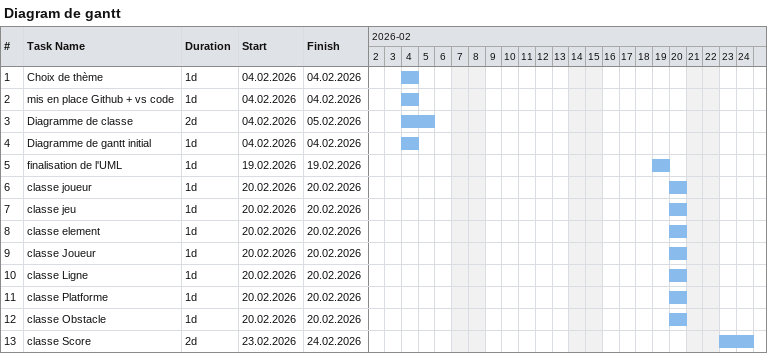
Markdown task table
Diagram de gantt

| ID | Task | Duration | Start | Finish |
|---|---|---|---|---|
| 1 | Choix de thème | 1d | 2026-02-04 | 2026-02-04 |
| 2 | mis en place Github + vs code | 1d | 2026-02-04 | 2026-02-04 |
| 3 | Diagramme de classe | 2d | 2026-02-04 | 2026-02-05 |
| 4 | Diagramme de gantt initial | 1d | 2026-02-04 | 2026-02-04 |
| 5 | finalisation de l'UML | 1d | 2026-02-19 | 2026-02-19 |
| 6 | classe joueur | 1d | 2026-02-20 | 2026-02-20 |
| 7 | classe jeu | 1d | 2026-02-20 | 2026-02-20 |
| 8 | classe element | 1d | 2026-02-20 | 2026-02-20 |
| 9 | classe Joueur | 1d | 2026-02-20 | 2026-02-20 |
| 10 | classe Ligne | 1d | 2026-02-20 | 2026-02-20 |
| 11 | classe Platforme | 1d | 2026-02-20 | 2026-02-20 |
| 12 | classe Obstacle | 1d | 2026-02-20 | 2026-02-20 |
| 13 | classe Score | 2d | 2026-02-23 | 2026-02-24 |
